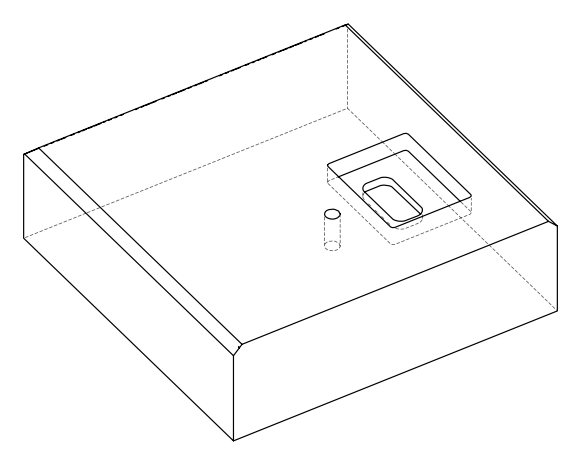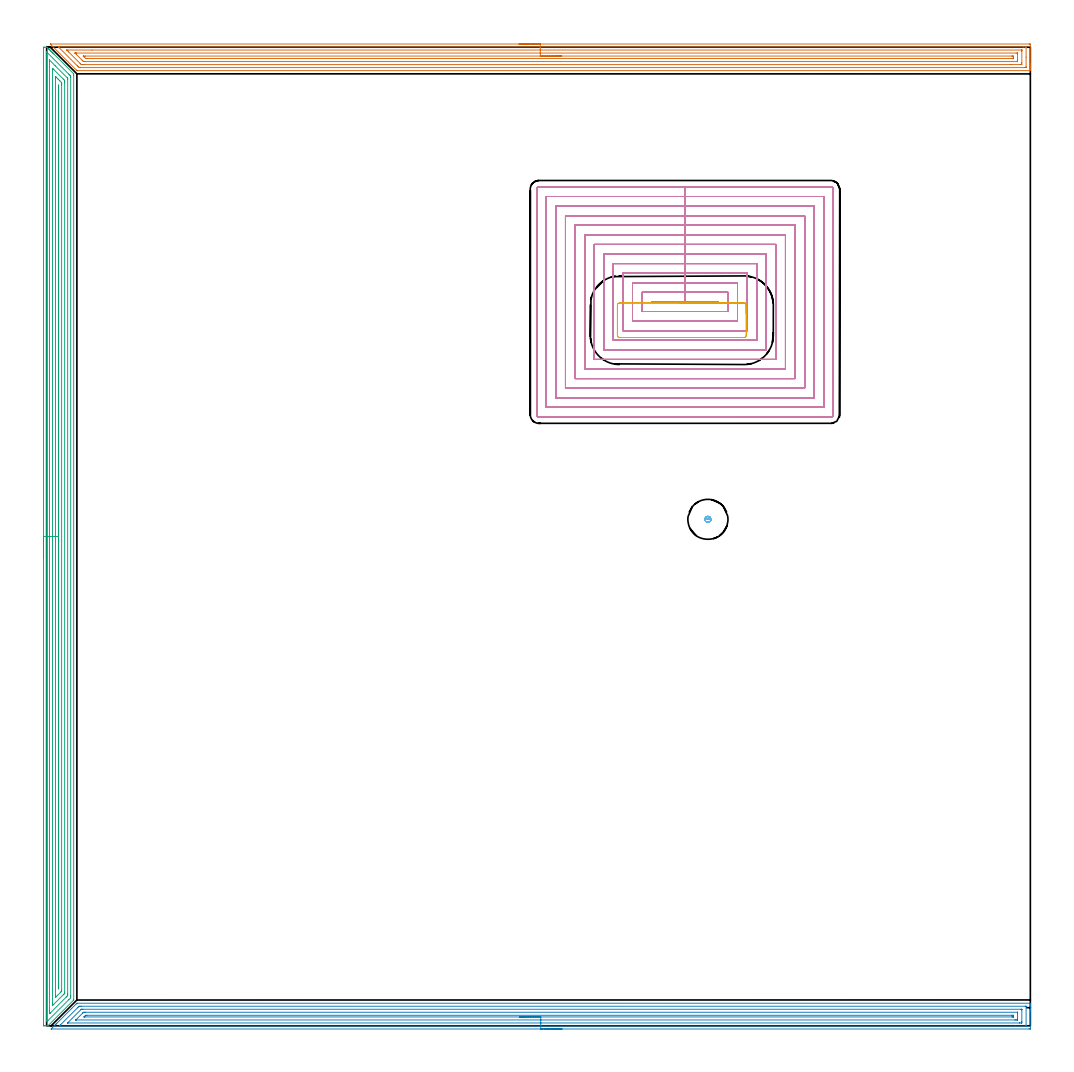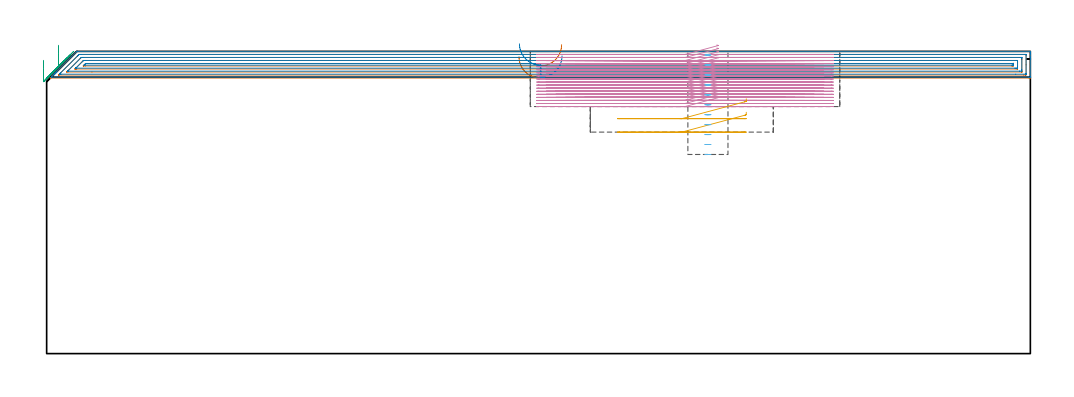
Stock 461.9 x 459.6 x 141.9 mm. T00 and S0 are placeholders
(PLAN: 6 operations, 3 tool changes, 193.6 min)
(1 AREA_MILL | FG_CHAMFER_SURFACE | UGT0205_001 | 18.39 min | 36087 mm3)
(2 AREA_MILL_1 | FG_CHAMFER_SURFACE_1 | UGT0205_001 | 18.36 min | 33794 mm3)
(3 AREA_MILL_2 | FG_CHAMFER_SURFACE_2 | UGT0205_001 | 21.7 min | 44828 mm3)
(4 MILL_RECTANGULAR_POCKET | POCKET_RECTANGULAR_STRAIGHT | NXT0201_008 | Follow Part, ap 1.5, ae 75% | 133.65 min | 428719 mm3)
(5 MILL_RECTANGULAR_POCKET_1 | POCKET_RECTANGULAR_STRAIGHT_1 | UGT0201_109 | Follow Part, ap 6.35, ae 75% | 0.91 min | 40969 mm3)
(6 MILL_BLIND_HOLE_FROM_SOLID_MATERIAL | STEP1POCKET | NXT0201_012 | Spiral | 0.59 min | 13438 mm3)
(TOOL UGT0205_001 | Chamfer Mill 20 x 3 x 45 deg. | D20 FL50 Z2)
(TOOL NXT0201_008 | ENDMILL 6mm [2P460-0600-NA 1630] | D6 FL26 Z6)
(TOOL UGT0201_109 | End Mill 25.4 mm | D25.4 FL25 Z2)
(TOOL NXT0201_012 | ENDMILL 16mm [2P460-1600-NA 1630] | D16 FL38 Z6)
(OP 1 AREA_MILL)
G17 G21 G94 G90
T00 M6
G54
G17 G0 G90 X221.8 Y461. S1061 M3
G43 Z151.9 H0
Z139.4
G94 G1 X221.838 Z138.528 F250.
X221.952 Z137.664
X222.141 Z136.812
X222.403 Z135.98
X222.737 Z135.174
X223.14 Z134.4
X223.608 Z133.664
X224.14 Z132.972
X224.729 Z132.329
X225.372 Z131.74
X226.064 Z131.209
X226.8 Z130.74
X227.574 Z130.337
X228.38 Z130.003
X229.212 Z129.741
X230.063 Z129.552
X230.928 Z129.438
X231.8 Z129.4
X461.288
X461.681 Y460.996 Z129.402
X461.89 Y460.992 Z129.406
X461.9 Y460.779 Z129.618
Y451.653 Z138.741
Y451.097 Z139.3
Y450.768 Z139.628
Y450.212 Z140.184
Y449.883 Z140.511
Y449.226 Z141.174
Y448.871 Z141.529
Y448.521 Z141.87
X461.892 Y448.503 Z141.888
X461.735 Y448.5 Z141.9
X14.367
X14.205 Y448.503 Z141.889
X14.179 Y448.524 Z141.87
X14.055 Y448.643 Z141.754
X13.921 Y448.779 Z141.621
X1.866 Y460.834 Z129.564
X1.762 Y460.944 Z129.454
X1.718 Y460.993 Z129.405
X1.838 Y460.999 Z129.401
X1.866 Y461. Z129.4
X231.8
Y459.586 Z130.814
X458.609
X459.502 Y459.585 Z130.815
X459.534 Y459.584 Z130.816
X459.89 Y459.566 Z130.834
X459.893 Y459.461 Z130.939
X459.899 Y459.223 Z131.177
X459.9 Y454.798 Z135.602
X459.899 Y450.375 Z140.025
X459.892 Y449.979 Z140.421
X459.89 Y449.93 Z140.47
X459.875 Y449.921 Z140.479
X459.824 Y449.919 Z140.481
X459.717 Y449.916 Z140.484
X459.502 Y449.914 Z140.486
X459.471
X15.675 Y449.915 Z140.485
X15.25 Y449.921 Z140.479
X14.814 Y450.342 Z140.058
X14.383 Y450.768 Z139.632
X5.884 Y459.266 Z131.134
X5.683 Y459.471 Z130.929
X5.61 Y459.548 Z130.852
X5.586 Y459.575 Z130.825
X5.605 Y459.579 Z130.821
X5.697 Y459.582 Z130.818
X5.884 Y459.585 Z130.815
X231.8 Y459.586 Z130.814
Y458.172 Z132.228
X457.825 Y458.171 Z132.229
X457.865 Y458.17 Z132.23
X457.886 Y458.168 Z132.232
X457.89 Y458.166 Z132.234
X457.893 Y458.151 Z132.249
X457.898 Y458.029 Z132.371
X457.9 Y457.847 Z132.553
Y457.664 Z132.736
Y452.356 Z138.044
X457.895 Y451.653 Z138.747
X457.891 Y451.479 Z138.921
X457.871 Y451.335 Z139.065
X457.716 Y451.334 Z139.066
X457.149 Y451.33 Z139.07
X452.832 Y451.328 Z139.072
X17.492 Y451.329 Z139.071
X16.926 Y451.33 Z139.07
X16.6 Y451.332 Z139.068
X16.277 Y451.335 Z139.065
X15.951 Y451.653 Z138.747
X15.707 Y451.893 Z138.507
X10.349 Y457.25 Z133.15
X9.754 Y457.847 Z132.553
X9.456 Y458.149 Z132.251
X9.45 Y458.166 Z132.234
X9.456 Y458.167 Z132.233
X10.022 Y458.171 Z132.229
X21.268 Y458.172 Z132.228
X231.8
Y456.757 Z133.643
X455.244
X455.791 Y456.755 Z133.645
X455.849 Y456.753 Z133.647
X455.883 Y456.751 Z133.649
X455.89 Y456.714 Z133.686
X455.894 Y456.512 Z133.888
X455.9 Y456.107 Z134.293
Y453.452 Z136.948
X455.899 Y452.995 Z137.405
X455.896 Y452.781 Z137.619
X455.893 Y452.756 Z137.644
X455.889 Y452.75 Z137.65
X455.88 Y452.747 Z137.653
X455.821 Y452.744 Z137.656
X455.723 Y452.743 Z137.657
X18.179
X17.492 Y452.744 Z137.656
X17.395 Y452.746 Z137.654
X17.336 Y452.75 Z137.65
X17.307 Y452.753 Z137.647
X17.281 Y452.778 Z137.622
X17.06 Y452.993 Z137.407
X16.626 Y453.423 Z136.977
X13.921 Y456.128 Z134.272
X13.542 Y456.509 Z133.891
X13.358 Y456.698 Z133.702
X13.316 Y456.745 Z133.655
X13.312 Y456.752 Z133.648
X13.321 Y456.753 Z133.647
X13.38 Y456.755 Z133.645
X13.921 Y456.757 Z133.643
X14.127
X231.8
Y455.343 Z135.057
X453.251
X453.403 Y455.342 Z135.058
X453.707 Y455.337 Z135.063
X453.89 Y455.334 Z135.066
X453.894 Y455.284 Z135.116
X453.896 Y455.192 Z135.208
X453.9 Y454.55 Z135.85
Y454.308 Z136.092
X453.899 Y454.227 Z136.173
X453.898 Y454.187 Z136.213
X453.894 Y454.168 Z136.232
X453.892 Y454.164 Z136.236
X453.859 Y454.162 Z136.238
X453.555 Y454.158 Z136.242
X453.403 Y454.157 Z136.243
X19.278
X18.534 Y454.161 Z136.239
X18.385 Y454.164 Z136.236
X18.342 Y454.168 Z136.232
X18.293 Y454.213 Z136.187
X18.194 Y454.308 Z136.092
X17.492 Y455.006 Z135.394
X17.306 Y455.192 Z135.208
X17.246 Y455.255 Z135.145
X17.2 Y455.305 Z135.095
X17.177 Y455.332 Z135.068
X17.191 Y455.336 Z135.064
X17.343 Y455.341 Z135.059
X17.492 Y455.342 Z135.058
X18.233 Y455.343 Z135.057
X231.8
X232.672 Z135.095
X233.536 Z135.209
X234.388 Z135.398
X235.22 Z135.66
X236.026 Z135.994
X236.8 Z136.397
X237.536 Z136.865
X238.228 Z137.396
X238.871 Z137.986
X239.46 Z138.629
X239.991 Z139.321
X240.46 Z140.057
X240.863 Z140.831
X241.197 Z141.637
X241.459 Z142.469
X241.648 Z143.32
X241.762 Z144.185
X241.8 Z145.057
G0 Z151.9
M5
M2
(OP 2 AREA_MILL_1)
G17 G21 G94 G90
T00 M6
G54
G17 G0 G90 X242. Y-1.5 S1061 M3
G43 Z151.9 H0
Z139.8
G94 G1 X241.962 Z138.928 F250.
X241.848 Z138.063
X241.659 Z137.212
X241.397 Z136.38
X241.063 Z135.574
X240.66 Z134.8
X240.191 Z134.064
X239.66 Z133.372
X239.071 Z132.729
X238.428 Z132.14
X237.736 Z131.608
X237. Z131.14
X236.226 Z130.737
X235.42 Z130.403
X234.588 Z130.141
X233.736 Z129.952
X232.872 Z129.838
X232. Z129.8
X2.278 Y-1.499 Z129.801
X2.137 Y-1.495 Z129.804
X2.109 Y-1.492 Z129.806
X3.172 Y-0.427 Z130.871
X3.335 Y-0.263 Z131.032
X3.493 Y-0.106 Z131.192
X3.619 Y0.02 Z131.318
X3.772 Y0.175 Z131.47
X3.922 Y0.323 Z131.62
X4.066 Y0.467 Z131.765
X4.21 Y0.612 Z131.908
X4.35 Y0.751 Z132.049
X4.513 Y0.914 Z132.212
X4.648 Y1.05 Z132.346
X4.779 Y1.18 Z132.477
X11.65 Y8.05 Z139.349
X13.898 Y10.299 Z141.598
X14.116 Y10.515 Z141.812
X14.205 Y10.597 Z141.889
X14.345 Y10.6 Z141.9
X461.722
X461.89 Y10.597 Z141.888
X461.897 Y10.458 Z141.75
X461.9 Y10.311 Z141.611
Y10.061 Z141.36
Y9.363 Z140.658
Y8.139 Z139.436
Y7.613 Z138.907
Y7.001 Z138.296
Y-1.138 Z130.159
X461.897 Y-1.404 Z129.893
X461.89 Y-1.492 Z129.806
X461.8 Y-1.499 Z129.799
X461.275 Y-1.5 Z129.8
X232.
Y-0.086 Z131.214
X6.736
X6.301 Y-0.084 Z131.216
X6.116 Y-0.082 Z131.218
X5.984 Y-0.077 Z131.223
X6.044 Y-0.012 Z131.289
X6.121 Y0.069 Z131.369
X6.301 Y0.251 Z131.551
X6.483 Y0.434 Z131.734
X14.538 Y8.488 Z139.788
X14.887 Y8.833 Z140.133
X15.239 Y9.179 Z140.479
X15.424 Y9.182 Z140.482
X16.133 Y9.185 Z140.485
X16.314 Y9.186 Z140.486
X459.487
X459.669 Y9.185 Z140.485
X459.842 Y9.181 Z140.481
X459.879 Y9.179 Z140.479
X459.89 Y9.161 Z140.461
X459.894 Y9.128 Z140.428
X459.899 Y8.959 Z140.259
Y0.209 Z131.509
X459.896 Y0.073 Z131.373
X459.89 Y-0.034 Z131.266
X459.879 Y-0.079 Z131.221
X459.843 Y-0.081 Z131.219
X459.487 Y-0.085 Z131.215
X455.053 Y-0.086 Z131.214
X232.
Y1.328 Z132.628
X10.038 Y1.329 Z132.629
X9.906 Y1.33 Z132.63
X9.876 Y1.332 Z132.632
X9.854 Y1.334 Z132.634
X9.863 Y1.354 Z132.654
X9.876 Y1.375 Z132.675
X9.932 Y1.433 Z132.733
X9.986 Y1.487 Z132.787
X16.133 Y7.634 Z138.934
X16.235 Y7.728 Z139.028
X16.276 Y7.764 Z139.064
X16.317 Y7.766 Z139.066
X16.499 Y7.769 Z139.069
X16.865 Y7.771 Z139.071
X17.027 Y7.772 Z139.072
X457.538 Y7.771 Z139.071
X457.699 Y7.769 Z139.069
X457.86 Y7.765 Z139.065
X457.891 Y7.76 Z139.06
X457.894 Y7.73 Z139.03
X457.898 Y7.678 Z138.978
X457.899 Y7.613 Z138.913
X457.9 Y7.416 Z138.716
Y2.166 Z133.466
X457.897 Y1.487 Z132.787
X457.894 Y1.389 Z132.689
X457.89 Y1.345 Z132.645
X457.856 Y1.334 Z132.634
X457.699 Y1.332 Z132.632
X456.967 Y1.329 Z132.629
X456.805 Y1.328 Z132.628
X232.
Y2.743 Z134.043
X13.825
X13.763 Y2.744 Z134.044
X13.724 Y2.747 Z134.047
X13.71 Y2.75 Z134.05
X13.715 Y2.757 Z134.057
X13.757 Y2.805 Z134.105
X13.823 Y2.874 Z134.174
X16.918 Y5.969 Z137.269
X17.027 Y6.077 Z137.377
X17.258 Y6.297 Z137.597
X17.323 Y6.35 Z137.65
X17.42 Y6.353 Z137.653
X17.921 Y6.356 Z137.656
X18.31 Y6.357 Z137.657
X455.808
X455.866 Y6.356 Z137.656
X455.886 Y6.354 Z137.654
X455.891 Y6.351 Z137.651
X455.894 Y6.343 Z137.643
X455.897 Y6.292 Z137.592
X455.9 Y5.874 Z137.174
Y3.249 Z134.549
X455.892 Y2.806 Z134.106
X455.89 Y2.758 Z134.058
X455.825 Y2.75 Z134.05
X455.691 Y2.746 Z134.046
X455.522 Y2.744 Z134.044
X455.018 Y2.743 Z134.043
X454.629
X232.
Y4.157 Z135.457
X17.875
X17.59 Y4.163 Z135.463
X17.572 Y4.164 Z135.464
X17.575 Y4.17 Z135.47
X17.589 Y4.188 Z135.488
X17.921 Y4.523 Z135.823
X18.156 Y4.757 Z136.057
X18.237 Y4.836 Z136.136
X18.297 Y4.892 Z136.192
X18.334 Y4.924 Z136.224
X18.378 Y4.936 Z136.236
X18.86 Y4.943 Z136.243
X453.276
X453.666 Y4.939 Z136.239
X453.859 Y4.936 Z136.236
X453.891 Y4.929 Z136.229
X453.894 Y4.895 Z136.195
X453.896 Y4.841 Z136.141
X453.899 Y4.332 Z135.632
X453.897 Y4.222 Z135.522
X453.893 Y4.176 Z135.476
X453.891 Y4.166 Z135.466
X453.88 Y4.164 Z135.464
X453.832 Y4.161 Z135.461
X453.632 Y4.158 Z135.458
X453.23 Y4.157 Z135.457
X232.
X231.128 Z135.495
X230.263 Z135.609
X229.412 Z135.798
X228.58 Z136.06
X227.774 Z136.394
X227. Z136.797
X226.264 Z137.265
X225.572 Z137.796
X224.929 Z138.386
X224.34 Z139.029
X223.808 Z139.721
X223.34 Z140.457
X222.937 Z141.231
X222.603 Z142.037
X222.341 Z142.869
X222.152 Z143.72
X222.038 Z144.585
X222. Z145.457
G0 Z151.9
M5
M2
(OP 3 AREA_MILL_2)
G17 G21 G94 G90
T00 M6
G54
G17 G0 G90 X-1.5 Y219.75 S1061 M3
G43 Z151.9 H0
Z137.7
G94 G1 Y219.788 Z136.828 F250.
Y219.902 Z135.964
Y220.091 Z135.112
Y220.353 Z134.28
Y220.687 Z133.474
Y221.09 Z132.7
Y221.559 Z131.964
Y222.09 Z131.272
Y222.679 Z130.629
Y223.322 Z130.04
Y224.014 Z129.509
Y224.75 Z129.04
Y225.524 Z128.637
Y226.33 Z128.303
Y227.162 Z128.041
Y228.014 Z127.852
Y228.878 Z127.738
Y229.75 Z127.7
Y459.123
X-1.496 Y459.329 Z127.704
X-1.491 Y459.497 Z127.705
X-1.361 Y459.5 Z127.835
X-1.193 Z128.003
X-0.173 Z129.026
X0.191 Y459.499 Z129.388
X0.223 Y459.478 Z129.421
X0.301 Y459.4 Z129.499
X0.52 Y459.18 Z129.72
X0.742 Y458.959 Z129.939
X0.818 Y458.883 Z130.017
X0.96 Y458.741 Z130.159
X1.037 Y458.665 Z130.233
X1.116 Y458.585 Z130.315
X1.251 Y458.449 Z130.45
X1.331 Y458.371 Z130.527
X1.413 Y458.287 Z130.613
X1.542 Y458.158 Z130.741
X1.626 Y458.076 Z130.822
X1.711 Y457.989 Z130.91
X1.833 Y457.867 Z131.032
X1.92 Y457.782 Z131.116
X2.009 Y457.692 Z131.208
X2.124 Y457.576 Z131.324
X2.214 Y457.487 Z131.41
X2.307 Y457.394 Z131.506
X2.415 Y457.285 Z131.615
X2.509 Y457.193 Z131.705
X2.604 Y457.096 Z131.804
X2.707 Y456.994 Z131.906
X2.803 Y456.899 Z131.999
X2.902 Y456.798 Z132.102
X2.998 Y456.703 Z132.197
X3.098 Y456.604 Z132.294
X3.2 Y456.501 Z132.399
X3.289 Y456.411 Z132.488
X3.392 Y456.31 Z132.588
X12.666 Y447.034 Z141.866
X12.697 Y446.996 Z141.887
X12.7 Y446.376 Z141.9
Y12.23
X12.695 Y12.104 Z141.89
X12.676 Y12.076 Z141.875
X0.742 Y0.142 Z129.941
X0.612 Y0.01 Z129.804
X0.576 Y0.003 Z129.768
X0.405 Y0. Z129.604
X-0.349 Z128.851
X-1.024 Z128.171
X-1.244 Z127.952
X-1.361 Z127.835
X-1.491 Y0.003 Z127.705
X-1.496 Y0.171 Z127.704
X-1.5 Y0.411 Z127.7
Y229.75
X-0.086 Z129.114
X-0.085 Y457.04 Z129.115
X-0.079 Y457.309 Z129.121
X-0.046 Y457.285 Z129.154
X0.003 Y457.241 Z129.203
X0.153 Y457.096 Z129.353
X10.458 Y446.791 Z139.658
X10.869 Y446.376 Z140.069
X11.279 Y445.952 Z140.479
X11.285 Y445.54 Z140.485
Y445.483
Y14.017
X11.28 Y13.186 Z140.48
X11.267 Y13.124 Z140.467
X10.419 Y12.269 Z139.619
X0.554 Y2.404 Z129.754
X0.474 Y2.326 Z129.674
X0.199 Y2.061 Z129.399
X0.128 Y2.01 Z129.328
X0.002 Z129.202
X-0.079 Y2.033 Z129.121
X-0.085 Y2.347 Z129.115
Y2.404
X-0.086 Y229.75 Z129.114
X1.328 Z130.528
X1.329 Y452.93 Z130.529
X1.331 Y453.231 Z130.531
X1.334 Y453.43 Z130.534
X1.336 Y453.451 Z130.536
X1.342 Y453.447 Z130.542
X1.38 Y453.416 Z130.58
X1.446 Y453.353 Z130.646
X4.022 Y450.779 Z133.222
X9.732 Y445.068 Z138.932
X9.81 Y444.987 Z139.01
X9.848 Y444.945 Z139.048
X9.864 Y444.925 Z139.064
X9.865 Y444.89 Z139.065
X9.869 Y444.59 Z139.069
X9.871 Y444.29 Z139.071
Y14.91
X9.869 Y14.612 Z139.069
X9.864 Y14.314 Z139.064
X9.86 Y14.171 Z139.06
X9.716 Y14.017 Z138.916
X9.202 Y13.501 Z138.402
X1.651 Y5.952 Z130.851
X1.626 Y5.93 Z130.826
X1.335 Y5.694 Z130.535
X1.332 Y5.977 Z130.532
X1.33 Y6.276 Z130.53
X1.329 Y6.871 Z130.529
X1.328 Y7.171 Z130.528
Y229.75
X2.743 Z131.943
Y448.819
X2.744 Y449.056 Z131.944
X2.748 Y449.539 Z131.948
X2.749 Y449.58 Z131.949
X2.805 Y449.534 Z132.005
X2.967 Y449.378 Z132.167
X3.295 Y449.056 Z132.495
X7.808 Y444.543 Z137.008
X8.227 Y444.117 Z137.427
X8.435 Y443.905 Z137.635
X8.45 Y443.696 Z137.65
X8.456 Y443.041 Z137.656
X8.457 Y442.803 Z137.657
Y15.804
X8.455 Y15.475 Z137.655
X8.453 Y15.311 Z137.653
X8.45 Y15.233 Z137.65
X8.422 Y15.182 Z137.622
X8.159 Y14.91 Z137.359
X7.984 Y14.733 Z137.184
X7.808 Y14.557 Z137.008
X3.098 Y9.848 Z132.298
X2.797 Y9.55 Z131.997
X2.784 Y9.544 Z131.984
X2.75 Y9.55 Z131.95
X2.747 Y9.821 Z131.947
X2.744 Y10.206 Z131.944
X2.743 Y229.75 Z131.943
X4.157 Z133.357
Y444.709
X4.159 Y445.483 Z133.359
X4.16 Y445.6 Z133.36
X4.163 Y445.706 Z133.363
X4.275 Y445.615 Z133.475
X4.415 Y445.483 Z133.615
X5.158 Y444.743 Z134.358
X5.312 Y444.59 Z134.512
X6.042 Y443.86 Z135.242
X6.205 Y443.696 Z135.405
X6.925 Y442.969 Z136.125
X7.007 Y442.883 Z136.207
X7.036 Y442.839 Z136.236
X7.038 Y442.803 Z136.238
X7.041 Y442.686 Z136.241
X7.043 Y441.91 Z136.243
Y441.79
Y16.697
X7.042 Y16.578 Z136.242
X7.039 Y16.458 Z136.239
X7.032 Y16.242 Z136.232
X6.925 Y16.129 Z136.125
X6.765 Y15.965 Z135.965
X6.605 Y15.804 Z135.805
X4.545 Y13.745 Z133.745
X4.275 Y13.48 Z133.475
X4.183 Y13.393 Z133.383
X4.164 Y13.384 Z133.364
X4.161 Y13.499 Z133.361
X4.159 Y13.658 Z133.359
X4.157 Y14.137 Z133.357
Y229.75
X5.571 Z134.771
X5.572 Y441.075 Z134.772
X5.578 Y441.486 Z134.778
X5.6 Y441.767 Z134.8
X5.623 Y441.492 Z134.823
X5.626 Y441.437 Z134.826
X5.628 Y441.017 Z134.828
X5.629 Y440.599 Z134.829
X5.628 Y18.009 Z134.828
X5.624 Y17.59 Z134.824
X5.622 Y17.533 Z134.822
X5.601 Y17.323 Z134.801
X5.578 Y17.59 Z134.778
X5.572 Y18.008 Z134.772
Y18.066
X5.571 Y229.75 Z134.771
Y230.622 Z134.809
Y231.487 Z134.923
Y232.338 Z135.112
Y233.17 Z135.374
Y233.976 Z135.708
Y234.75 Z136.111
Y235.486 Z136.58
Y236.178 Z137.111
Y236.821 Z137.7
Y237.41 Z138.343
Y237.942 Z139.035
Y238.41 Z139.771
Y238.813 Z140.545
Y239.147 Z141.351
Y239.409 Z142.183
Y239.598 Z143.035
Y239.712 Z143.9
Y239.75 Z144.771
G0 Z151.9
M5
M2
(OP 4 MILL_RECTANGULAR_POCKET)
G17 G21 G94 G90
T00 M6
G54
G17 G0 G90 X314.664 Y339.855 S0 M3
G43 Z151.9 H1
Z144.9
G94 G1 X315.445 Z144.691 F250.
Y339.945 Z144.666
X299.75 Z140.461
X284.055 F500.
Y339.855
X315.445
Y339.945
X299.75
Y344.4
X279.6
Y335.4
X319.9
Y344.4
X299.75
Y348.9
X275.1
Y330.9
X324.4
Y348.9
X299.75
Y353.4
X270.6
Y326.4
X328.9
Y353.4
X299.75
Y357.9
X266.1
Y321.9
X333.4
Y357.9
X299.75
Y362.4
X261.6
Y317.4
X337.9
Y362.4
X299.75
Y366.9
X257.1
Y312.9
X342.4
Y366.9
X299.75
Y371.4
X252.6
Y308.4
X346.9
Y371.4
X299.75
Y375.9
X248.1
Y303.9
X351.4
Y375.9
X299.75
Y380.4
X243.6
Y299.4
X355.9
Y380.4
X299.75
Y384.9
X239.1
Y294.9
X360.4
Y384.9
X299.75
Y389.4
X234.6
Y290.4
X364.9
Y389.4
X299.75
Y393.9
X231.1
G3 X230.1 Y392.9 R1.
G1 Y286.9
G3 X231.1 Y285.9 R1.
G1 X368.4
G3 X369.4 Y286.9 R1.
G1 Y392.9
G3 X368.4 Y393.9 R1.
G1 X299.75
X298.75
G0 X314.664 Y339.855 Z143.461
G1 X315.445 Z143.252 F250.
Y339.945 Z143.228
X299.75 Z139.022
X284.055 F500.
Y339.855
X315.445
Y339.945
X299.75
Y344.4
X279.6
Y335.4
X319.9
Y344.4
X299.75
Y348.9
X275.1
Y330.9
X324.4
Y348.9
X299.75
Y353.4
X270.6
Y326.4
X328.9
Y353.4
X299.75
Y357.9
X266.1
Y321.9
X333.4
Y357.9
X299.75
Y362.4
X261.6
Y317.4
X337.9
Y362.4
X299.75
Y366.9
X257.1
Y312.9
X342.4
Y366.9
X299.75
Y371.4
X252.6
Y308.4
X346.9
Y371.4
X299.75
Y375.9
X248.1
Y303.9
X351.4
Y375.9
X299.75
Y380.4
X243.6
Y299.4
X355.9
Y380.4
X299.75
Y384.9
X239.1
Y294.9
X360.4
Y384.9
X299.75
Y389.4
X234.6
Y290.4
X364.9
Y389.4
X299.75
Y393.9
X231.1
G3 X230.1 Y392.9 R1.
G1 Y286.9
G3 X231.1 Y285.9 R1.
G1 X368.4
G3 X369.4 Y286.9 R1.
G1 Y392.9
G3 X368.4 Y393.9 R1.
G1 X299.75
X298.75
G0 X314.664 Y339.855 Z142.022
G1 X315.445 Z141.813 F250.
Y339.945 Z141.789
X299.75 Z137.583
X284.055 F500.
Y339.855
X315.445
Y339.945
X299.75
Y344.4
X279.6
Y335.4
X319.9
Y344.4
X299.75
Y348.9
X275.1
Y330.9
X324.4
Y348.9
X299.75
Y353.4
X270.6
Y326.4
X328.9
Y353.4
X299.75
Y357.9
X266.1
Y321.9
X333.4
Y357.9
X299.75
Y362.4
X261.6
Y317.4
X337.9
Y362.4
X299.75
Y366.9
X257.1
Y312.9
X342.4
Y366.9
X299.75
Y371.4
X252.6
Y308.4
X346.9
Y371.4
X299.75
Y375.9
X248.1
Y303.9
X351.4
Y375.9
X299.75
Y380.4
X243.6
Y299.4
X355.9
Y380.4
X299.75
Y384.9
X239.1
Y294.9
X360.4
Y384.9
X299.75
Y389.4
X234.6
Y290.4
X364.9
Y389.4
X299.75
Y393.9
X231.1
G3 X230.1 Y392.9 R1.
G1 Y286.9
G3 X231.1 Y285.9 R1.
G1 X368.4
G3 X369.4 Y286.9 R1.
G1 Y392.9
G3 X368.4 Y393.9 R1.
G1 X299.75
X298.75
G0 X314.664 Y339.855 Z140.583
G1 X315.445 Z140.374 F250.
Y339.945 Z140.35
X299.75 Z136.144
X284.055 F500.
Y339.855
X315.445
Y339.945
X299.75
Y344.4
X279.6
Y335.4
X319.9
Y344.4
X299.75
Y348.9
X275.1
Y330.9
X324.4
Y348.9
X299.75
Y353.4
X270.6
Y326.4
X328.9
Y353.4
X299.75
Y357.9
X266.1
Y321.9
X333.4
Y357.9
X299.75
Y362.4
X261.6
Y317.4
X337.9
Y362.4
X299.75
Y366.9
X257.1
Y312.9
X342.4
Y366.9
X299.75
Y371.4
X252.6
Y308.4
X346.9
Y371.4
X299.75
Y375.9
X248.1
Y303.9
X351.4
Y375.9
X299.75
Y380.4
X243.6
Y299.4
X355.9
Y380.4
X299.75
Y384.9
X239.1
Y294.9
X360.4
Y384.9
X299.75
Y389.4
X234.6
Y290.4
X364.9
Y389.4
X299.75
Y393.9
X231.1
G3 X230.1 Y392.9 R1.
G1 Y286.9
G3 X231.1 Y285.9 R1.
G1 X368.4
G3 X369.4 Y286.9 R1.
G1 Y392.9
G3 X368.4 Y393.9 R1.
G1 X299.75
X298.75
G0 X314.664 Y339.855 Z139.144
G1 X315.445 Z138.935 F250.
Y339.945 Z138.911
X299.75 Z134.705
X284.055 F500.
Y339.855
X315.445
Y339.945
X299.75
Y344.4
X279.6
Y335.4
X319.9
Y344.4
X299.75
Y348.9
X275.1
Y330.9
X324.4
Y348.9
X299.75
Y353.4
X270.6
Y326.4
X328.9
Y353.4
X299.75
Y357.9
X266.1
Y321.9
X333.4
Y357.9
X299.75
Y362.4
X261.6
Y317.4
X337.9
Y362.4
X299.75
Y366.9
X257.1
Y312.9
X342.4
Y366.9
X299.75
Y371.4
X252.6
Y308.4
X346.9
Y371.4
X299.75
Y375.9
X248.1
Y303.9
X351.4
Y375.9
X299.75
Y380.4
X243.6
Y299.4
X355.9
Y380.4
X299.75
Y384.9
X239.1
Y294.9
X360.4
Y384.9
X299.75
Y389.4
X234.6
Y290.4
X364.9
Y389.4
X299.75
Y393.9
X231.1
G3 X230.1 Y392.9 R1.
G1 Y286.9
G3 X231.1 Y285.9 R1.
G1 X368.4
G3 X369.4 Y286.9 R1.
G1 Y392.9
G3 X368.4 Y393.9 R1.
G1 X299.75
X298.75
G0 X314.664 Y339.855 Z137.705
G1 X315.445 Z137.496 F250.
Y339.945 Z137.472
X299.75 Z133.267
X284.055 F500.
Y339.855
X315.445
Y339.945
X299.75
Y344.4
X279.6
Y335.4
X319.9
Y344.4
X299.75
Y348.9
X275.1
Y330.9
X324.4
Y348.9
X299.75
Y353.4
X270.6
Y326.4
X328.9
Y353.4
X299.75
Y357.9
X266.1
Y321.9
X333.4
Y357.9
X299.75
Y362.4
X261.6
Y317.4
X337.9
Y362.4
X299.75
Y366.9
X257.1
Y312.9
X342.4
Y366.9
X299.75
Y371.4
X252.6
Y308.4
X346.9
Y371.4
X299.75
Y375.9
X248.1
Y303.9
X351.4
Y375.9
X299.75
Y380.4
X243.6
Y299.4
X355.9
Y380.4
X299.75
Y384.9
X239.1
Y294.9
X360.4
Y384.9
X299.75
Y389.4
X234.6
Y290.4
X364.9
Y389.4
X299.75
Y393.9
X231.1
G3 X230.1 Y392.9 R1.
G1 Y286.9
G3 X231.1 Y285.9 R1.
G1 X368.4
G3 X369.4 Y286.9 R1.
G1 Y392.9
G3 X368.4 Y393.9 R1.
G1 X299.75
X298.75
G0 X314.664 Y339.855 Z136.267
G1 X315.445 Z136.057 F250.
Y339.945 Z136.033
X299.75 Z131.828
X284.055 F500.
Y339.855
X315.445
Y339.945
X299.75
Y344.4
X279.6
Y335.4
X319.9
Y344.4
X299.75
Y348.9
X275.1
Y330.9
X324.4
Y348.9
X299.75
Y353.4
X270.6
Y326.4
X328.9
Y353.4
X299.75
Y357.9
X266.1
Y321.9
X333.4
Y357.9
X299.75
Y362.4
X261.6
Y317.4
X337.9
Y362.4
X299.75
Y366.9
X257.1
Y312.9
X342.4
Y366.9
X299.75
Y371.4
X252.6
Y308.4
X346.9
Y371.4
X299.75
Y375.9
X248.1
Y303.9
X351.4
Y375.9
X299.75
Y380.4
X243.6
Y299.4
X355.9
Y380.4
X299.75
Y384.9
X239.1
Y294.9
X360.4
Y384.9
X299.75
Y389.4
X234.6
Y290.4
X364.9
Y389.4
X299.75
Y393.9
X231.1
G3 X230.1 Y392.9 R1.
G1 Y286.9
G3 X231.1 Y285.9 R1.
G1 X368.4
G3 X369.4 Y286.9 R1.
G1 Y392.9
G3 X368.4 Y393.9 R1.
G1 X299.75
X298.75
G0 X314.664 Y339.855 Z134.828
G1 X315.445 Z134.618 F250.
Y339.945 Z134.594
X299.75 Z130.389
X284.055 F500.
Y339.855
X315.445
Y339.945
X299.75
Y344.4
X279.6
Y335.4
X319.9
Y344.4
X299.75
Y348.9
X275.1
Y330.9
X324.4
Y348.9
X299.75
Y353.4
X270.6
Y326.4
X328.9
Y353.4
X299.75
Y357.9
X266.1
Y321.9
X333.4
Y357.9
X299.75
Y362.4
X261.6
Y317.4
X337.9
Y362.4
X299.75
Y366.9
X257.1
Y312.9
X342.4
Y366.9
X299.75
Y371.4
X252.6
Y308.4
X346.9
Y371.4
X299.75
Y375.9
X248.1
Y303.9
X351.4
Y375.9
X299.75
Y380.4
X243.6
Y299.4
X355.9
Y380.4
X299.75
Y384.9
X239.1
Y294.9
X360.4
Y384.9
X299.75
Y389.4
X234.6
Y290.4
X364.9
Y389.4
X299.75
Y393.9
X231.1
G3 X230.1 Y392.9 R1.
G1 Y286.9
G3 X231.1 Y285.9 R1.
G1 X368.4
G3 X369.4 Y286.9 R1.
G1 Y392.9
G3 X368.4 Y393.9 R1.
G1 X299.75
X298.75
G0 X314.664 Y339.855 Z133.389
G1 X315.445 Z133.18 F250.
Y339.945 Z133.155
X299.75 Z128.95
X284.055 F500.
Y339.855
X315.445
Y339.945
X299.75
Y344.4
X279.6
Y335.4
X319.9
Y344.4
X299.75
Y348.9
X275.1
Y330.9
X324.4
Y348.9
X299.75
Y353.4
X270.6
Y326.4
X328.9
Y353.4
X299.75
Y357.9
X266.1
Y321.9
X333.4
Y357.9
X299.75
Y362.4
X261.6
Y317.4
X337.9
Y362.4
X299.75
Y366.9
X257.1
Y312.9
X342.4
Y366.9
X299.75
Y371.4
X252.6
Y308.4
X346.9
Y371.4
X299.75
Y375.9
X248.1
Y303.9
X351.4
Y375.9
X299.75
Y380.4
X243.6
Y299.4
X355.9
Y380.4
X299.75
Y384.9
X239.1
Y294.9
X360.4
Y384.9
X299.75
Y389.4
X234.6
Y290.4
X364.9
Y389.4
X299.75
Y393.9
X231.1
G3 X230.1 Y392.9 R1.
G1 Y286.9
G3 X231.1 Y285.9 R1.
G1 X368.4
G3 X369.4 Y286.9 R1.
G1 Y392.9
G3 X368.4 Y393.9 R1.
G1 X299.75
X298.75
G0 X314.664 Y339.855 Z131.95
G1 X315.445 Z131.741 F250.
Y339.945 Z131.717
X299.75 Z127.511
X284.055 F500.
Y339.855
X315.445
Y339.945
X299.75
Y344.4
X279.6
Y335.4
X319.9
Y344.4
X299.75
Y348.9
X275.1
Y330.9
X324.4
Y348.9
X299.75
Y353.4
X270.6
Y326.4
X328.9
Y353.4
X299.75
Y357.9
X266.1
Y321.9
X333.4
Y357.9
X299.75
Y362.4
X261.6
Y317.4
X337.9
Y362.4
X299.75
Y366.9
X257.1
Y312.9
X342.4
Y366.9
X299.75
Y371.4
X252.6
Y308.4
X346.9
Y371.4
X299.75
Y375.9
X248.1
Y303.9
X351.4
Y375.9
X299.75
Y380.4
X243.6
Y299.4
X355.9
Y380.4
X299.75
Y384.9
X239.1
Y294.9
X360.4
Y384.9
X299.75
Y389.4
X234.6
Y290.4
X364.9
Y389.4
X299.75
Y393.9
X231.1
G3 X230.1 Y392.9 R1.
G1 Y286.9
G3 X231.1 Y285.9 R1.
G1 X368.4
G3 X369.4 Y286.9 R1.
G1 Y392.9
G3 X368.4 Y393.9 R1.
G1 X299.75
X298.75
G0 X314.664 Y339.855 Z130.511
G1 X315.445 Z130.302 F250.
Y339.945 Z130.278
X299.75 Z126.072
X284.055 F500.
Y339.855
X315.445
Y339.945
X299.75
Y344.4
X279.6
Y335.4
X319.9
Y344.4
X299.75
Y348.9
X275.1
Y330.9
X324.4
Y348.9
X299.75
Y353.4
X270.6
Y326.4
X328.9
Y353.4
X299.75
Y357.9
X266.1
Y321.9
X333.4
Y357.9
X299.75
Y362.4
X261.6
Y317.4
X337.9
Y362.4
X299.75
Y366.9
X257.1
Y312.9
X342.4
Y366.9
X299.75
Y371.4
X252.6
Y308.4
X346.9
Y371.4
X299.75
Y375.9
X248.1
Y303.9
X351.4
Y375.9
X299.75
Y380.4
X243.6
Y299.4
X355.9
Y380.4
X299.75
Y384.9
X239.1
Y294.9
X360.4
Y384.9
X299.75
Y389.4
X234.6
Y290.4
X364.9
Y389.4
X299.75
Y393.9
X231.1
G3 X230.1 Y392.9 R1.
G1 Y286.9
G3 X231.1 Y285.9 R1.
G1 X368.4
G3 X369.4 Y286.9 R1.
G1 Y392.9
G3 X368.4 Y393.9 R1.
G1 X299.75
X298.75
G0 X314.664 Y339.855 Z129.072
G1 X315.445 Z128.863 F250.
Y339.945 Z128.839
X299.75 Z124.633
X284.055 F500.
Y339.855
X315.445
Y339.945
X299.75
Y344.4
X279.6
Y335.4
X319.9
Y344.4
X299.75
Y348.9
X275.1
Y330.9
X324.4
Y348.9
X299.75
Y353.4
X270.6
Y326.4
X328.9
Y353.4
X299.75
Y357.9
X266.1
Y321.9
X333.4
Y357.9
X299.75
Y362.4
X261.6
Y317.4
X337.9
Y362.4
X299.75
Y366.9
X257.1
Y312.9
X342.4
Y366.9
X299.75
Y371.4
X252.6
Y308.4
X346.9
Y371.4
X299.75
Y375.9
X248.1
Y303.9
X351.4
Y375.9
X299.75
Y380.4
X243.6
Y299.4
X355.9
Y380.4
X299.75
Y384.9
X239.1
Y294.9
X360.4
Y384.9
X299.75
Y389.4
X234.6
Y290.4
X364.9
Y389.4
X299.75
Y393.9
X231.1
G3 X230.1 Y392.9 R1.
G1 Y286.9
G3 X231.1 Y285.9 R1.
G1 X368.4
G3 X369.4 Y286.9 R1.
G1 Y392.9
G3 X368.4 Y393.9 R1.
G1 X299.75
X298.75
G0 X314.664 Y339.855 Z127.633
G1 X315.445 Z127.424 F250.
Y339.945 Z127.4
X299.75 Z123.194
X284.055 F500.
Y339.855
X315.445
Y339.945
X299.75
Y344.4
X279.6
Y335.4
X319.9
Y344.4
X299.75
Y348.9
X275.1
Y330.9
X324.4
Y348.9
X299.75
Y353.4
X270.6
Y326.4
X328.9
Y353.4
X299.75
Y357.9
X266.1
Y321.9
X333.4
Y357.9
X299.75
Y362.4
X261.6
Y317.4
X337.9
Y362.4
X299.75
Y366.9
X257.1
Y312.9
X342.4
Y366.9
X299.75
Y371.4
X252.6
Y308.4
X346.9
Y371.4
X299.75
Y375.9
X248.1
Y303.9
X351.4
Y375.9
X299.75
Y380.4
X243.6
Y299.4
X355.9
Y380.4
X299.75
Y384.9
X239.1
Y294.9
X360.4
Y384.9
X299.75
Y389.4
X234.6
Y290.4
X364.9
Y389.4
X299.75
Y393.9
X231.1
G3 X230.1 Y392.9 R1.
G1 Y286.9
G3 X231.1 Y285.9 R1.
G1 X368.4
G3 X369.4 Y286.9 R1.
G1 Y392.9
G3 X368.4 Y393.9 R1.
G1 X299.75
X298.75
G0 X314.664 Y339.855 Z126.194
G1 X315.445 Z125.985 F250.
Y339.945 Z125.961
X299.75 Z121.756
X284.055 F500.
Y339.855
X315.445
Y339.945
X299.75
Y344.4
X279.6
Y335.4
X319.9
Y344.4
X299.75
Y348.9
X275.1
Y330.9
X324.4
Y348.9
X299.75
Y353.4
X270.6
Y326.4
X328.9
Y353.4
X299.75
Y357.9
X266.1
Y321.9
X333.4
Y357.9
X299.75
Y362.4
X261.6
Y317.4
X337.9
Y362.4
X299.75
Y366.9
X257.1
Y312.9
X342.4
Y366.9
X299.75
Y371.4
X252.6
Y308.4
X346.9
Y371.4
X299.75
Y375.9
X248.1
Y303.9
X351.4
Y375.9
X299.75
Y380.4
X243.6
Y299.4
X355.9
Y380.4
X299.75
Y384.9
X239.1
Y294.9
X360.4
Y384.9
X299.75
Y389.4
X234.6
Y290.4
X364.9
Y389.4
X299.75
Y393.9
X231.1
G3 X230.1 Y392.9 R1.
G1 Y286.9
G3 X231.1 Y285.9 R1.
G1 X368.4
G3 X369.4 Y286.9 R1.
G1 Y392.9
G3 X368.4 Y393.9 R1.
G1 X299.75
X298.75
G0 X314.664 Y339.855 Z124.756
G1 X315.445 Z124.546 F250.
Y339.945 Z124.522
X299.75 Z120.317
X284.055 F500.
Y339.855
X315.445
Y339.945
X299.75
Y344.4
X279.6
Y335.4
X319.9
Y344.4
X299.75
Y348.9
X275.1
Y330.9
X324.4
Y348.9
X299.75
Y353.4
X270.6
Y326.4
X328.9
Y353.4
X299.75
Y357.9
X266.1
Y321.9
X333.4
Y357.9
X299.75
Y362.4
X261.6
Y317.4
X337.9
Y362.4
X299.75
Y366.9
X257.1
Y312.9
X342.4
Y366.9
X299.75
Y371.4
X252.6
Y308.4
X346.9
Y371.4
X299.75
Y375.9
X248.1
Y303.9
X351.4
Y375.9
X299.75
Y380.4
X243.6
Y299.4
X355.9
Y380.4
X299.75
Y384.9
X239.1
Y294.9
X360.4
Y384.9
X299.75
Y389.4
X234.6
Y290.4
X364.9
Y389.4
X299.75
Y393.9
X231.1
G3 X230.1 Y392.9 R1.
G1 Y286.9
G3 X231.1 Y285.9 R1.
G1 X368.4
G3 X369.4 Y286.9 R1.
G1 Y392.9
G3 X368.4 Y393.9 R1.
G1 X299.75
X298.75
G0 X314.664 Y339.855 Z123.317
G1 X315.445 Z123.107 F250.
Y339.945 Z123.083
X299.75 Z118.878
X284.055 F500.
Y339.855
X315.445
Y339.945
X299.75
Y344.4
X279.6
Y335.4
X319.9
Y344.4
X299.75
Y348.9
X275.1
Y330.9
X324.4
Y348.9
X299.75
Y353.4
X270.6
Y326.4
X328.9
Y353.4
X299.75
Y357.9
X266.1
Y321.9
X333.4
Y357.9
X299.75
Y362.4
X261.6
Y317.4
X337.9
Y362.4
X299.75
Y366.9
X257.1
Y312.9
X342.4
Y366.9
X299.75
Y371.4
X252.6
Y308.4
X346.9
Y371.4
X299.75
Y375.9
X248.1
Y303.9
X351.4
Y375.9
X299.75
Y380.4
X243.6
Y299.4
X355.9
Y380.4
X299.75
Y384.9
X239.1
Y294.9
X360.4
Y384.9
X299.75
Y389.4
X234.6
Y290.4
X364.9
Y389.4
X299.75
Y393.9
X231.1
G3 X230.1 Y392.9 R1.
G1 Y286.9
G3 X231.1 Y285.9 R1.
G1 X368.4
G3 X369.4 Y286.9 R1.
G1 Y392.9
G3 X368.4 Y393.9 R1.
G1 X299.75
X298.75
G0 X314.664 Y339.855 Z121.878
G1 X315.445 Z121.668 F250.
Y339.945 Z121.644
X299.75 Z117.439
X284.055 F500.
Y339.855
X315.445
Y339.945
X299.75
Y344.4
X279.6
Y335.4
X319.9
Y344.4
X299.75
Y348.9
X275.1
Y330.9
X324.4
Y348.9
X299.75
Y353.4
X270.6
Y326.4
X328.9
Y353.4
X299.75
Y357.9
X266.1
Y321.9
X333.4
Y357.9
X299.75
Y362.4
X261.6
Y317.4
X337.9
Y362.4
X299.75
Y366.9
X257.1
Y312.9
X342.4
Y366.9
X299.75
Y371.4
X252.6
Y308.4
X346.9
Y371.4
X299.75
Y375.9
X248.1
Y303.9
X351.4
Y375.9
X299.75
Y380.4
X243.6
Y299.4
X355.9
Y380.4
X299.75
Y384.9
X239.1
Y294.9
X360.4
Y384.9
X299.75
Y389.4
X234.6
Y290.4
X364.9
Y389.4
X299.75
Y393.9
X231.1
G3 X230.1 Y392.9 R1.
G1 Y286.9
G3 X231.1 Y285.9 R1.
G1 X368.4
G3 X369.4 Y286.9 R1.
G1 Y392.9
G3 X368.4 Y393.9 R1.
G1 X299.75
X298.75
G0 X314.664 Y339.855 Z120.439
G1 X315.445 Z120.23 F250.
Y339.945 Z120.205
X299.75 Z116.
X284.055 F500.
Y339.855
X315.445
Y339.945
X299.75
Y344.4
X279.6
Y335.4
X319.9
Y344.4
X299.75
Y348.9
X275.1
Y330.9
X324.4
Y348.9
X299.75
Y353.4
X270.6
Y326.4
X328.9
Y353.4
X299.75
Y357.9
X266.1
Y321.9
X333.4
Y357.9
X299.75
Y362.4
X261.6
Y317.4
X337.9
Y362.4
X299.75
Y366.9
X257.1
Y312.9
X342.4
Y366.9
X299.75
Y371.4
X252.6
Y308.4
X346.9
Y371.4
X299.75
Y375.9
X248.1
Y303.9
X351.4
Y375.9
X299.75
Y380.4
X243.6
Y299.4
X355.9
Y380.4
X299.75
Y384.9
X239.1
Y294.9
X360.4
Y384.9
X299.75
Y389.4
X234.6
Y290.4
X364.9
Y389.4
X299.75
Y393.9
X231.1
G3 X230.1 Y392.9 R1.
G1 Y286.9
G3 X231.1 Y285.9 R1.
G1 X368.4
G3 X369.4 Y286.9 R1.
G1 Y392.9
G3 X368.4 Y393.9 R1.
G1 X299.75
X298.75
G0 Z151.9
M5
M2
(OP 5 MILL_RECTANGULAR_POCKET_1)
G17 G21 G94 G90
T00 M6
G54
G17 G0 G90 X328.5 Y334.454 S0 M3
G43 Z151.9 H0
Z119.633
G94 G1 Y338.4 Z118.576 F250.
Y338.5 Z118.549
X328.436 Y338.767 Z118.475
X328.301 Y339.007 Z118.402
X328.107 Y339.201 Z118.328
X327.867 Y339.336 Z118.255
X327.6 Y339.4 Z118.181
X298.25 Z110.317
X269. F500.
G3 X268. Y338.4 R1.
G1 Y324.2
G3 X269. Y323.2 R1.
G1 X327.5
G3 X328.5 Y324.2 R1.
G1 Y338.4
G3 X327.5 Y339.4 R1.
G1 X298.25
X297.25
G0 X328.5 Y334.454 Z113.317
G1 Y338.4 Z112.259 F250.
Y338.5 Z112.232
X328.436 Y338.767 Z112.159
X328.301 Y339.007 Z112.085
X328.107 Y339.201 Z112.012
X327.867 Y339.336 Z111.938
X327.6 Y339.4 Z111.864
X298.25 Z104.
X269. F500.
G3 X268. Y338.4 R1.
G1 Y324.2
G3 X269. Y323.2 R1.
G1 X327.5
G3 X328.5 Y324.2 R1.
G1 Y338.4
G3 X327.5 Y339.4 R1.
G1 X298.25
X297.25
G0 Z151.9
M5
M2
(OP 6 MILL_BLIND_HOLE_FROM_SOLID_MATERIAL)
G17 G21 G94 G90
T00 M6
G54
G17 G0 G90 X310.5 Y237.8 S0 M3
G43 Z151.9 H1
Z140.227
G94 G3 X311.2 Y238.5 R0.7 F250.
X310.5 Y239.2 R0.7
X309.1 Y237.8 R1.4
X310.5 Y239.2 R-1.4
X309.8 Y238.5 R0.7
X310.5 Y237.8 R0.7
G0 Z135.555
G3 X311.2 Y238.5 R0.7
X310.5 Y239.2 R0.7
X309.1 Y237.8 R1.4
X310.5 Y239.2 R-1.4
X309.8 Y238.5 R0.7
X310.5 Y237.8 R0.7
G0 Z130.882
G3 X311.2 Y238.5 R0.7
X310.5 Y239.2 R0.7
X309.1 Y237.8 R1.4
X310.5 Y239.2 R-1.4
X309.8 Y238.5 R0.7
X310.5 Y237.8 R0.7
G0 Z126.209
G3 X311.2 Y238.5 R0.7
X310.5 Y239.2 R0.7
X309.1 Y237.8 R1.4
X310.5 Y239.2 R-1.4
X309.8 Y238.5 R0.7
X310.5 Y237.8 R0.7
G0 Z121.536
G3 X311.2 Y238.5 R0.7
X310.5 Y239.2 R0.7
X309.1 Y237.8 R1.4
X310.5 Y239.2 R-1.4
X309.8 Y238.5 R0.7
X310.5 Y237.8 R0.7
G0 Z116.864
G3 X311.2 Y238.5 R0.7
X310.5 Y239.2 R0.7
X309.1 Y237.8 R1.4
X310.5 Y239.2 R-1.4
X309.8 Y238.5 R0.7
X310.5 Y237.8 R0.7
G0 Z112.191
G3 X311.2 Y238.5 R0.7
X310.5 Y239.2 R0.7
X309.1 Y237.8 R1.4
X310.5 Y239.2 R-1.4
X309.8 Y238.5 R0.7
X310.5 Y237.8 R0.7
G0 Z107.518
G3 X311.2 Y238.5 R0.7
X310.5 Y239.2 R0.7
X309.1 Y237.8 R1.4
X310.5 Y239.2 R-1.4
X309.8 Y238.5 R0.7
X310.5 Y237.8 R0.7
G0 Z102.845
G3 X311.2 Y238.5 R0.7
X310.5 Y239.2 R0.7
X309.1 Y237.8 R1.4
X310.5 Y239.2 R-1.4
X309.8 Y238.5 R0.7
X310.5 Y237.8 R0.7
G0 Z98.173
G3 X311.2 Y238.5 R0.7
X310.5 Y239.2 R0.7
X309.1 Y237.8 R1.4
X310.5 Y239.2 R-1.4
X309.8 Y238.5 R0.7
X310.5 Y237.8 R0.7
G0 Z93.5
G3 X311.2 Y238.5 R0.7
X310.5 Y239.2 R0.7
X309.1 Y237.8 R1.4
X310.5 Y239.2 R-1.4
X309.8 Y238.5 R0.7
X310.5 Y237.8 R0.7
G0 Z151.9
M5
M2
